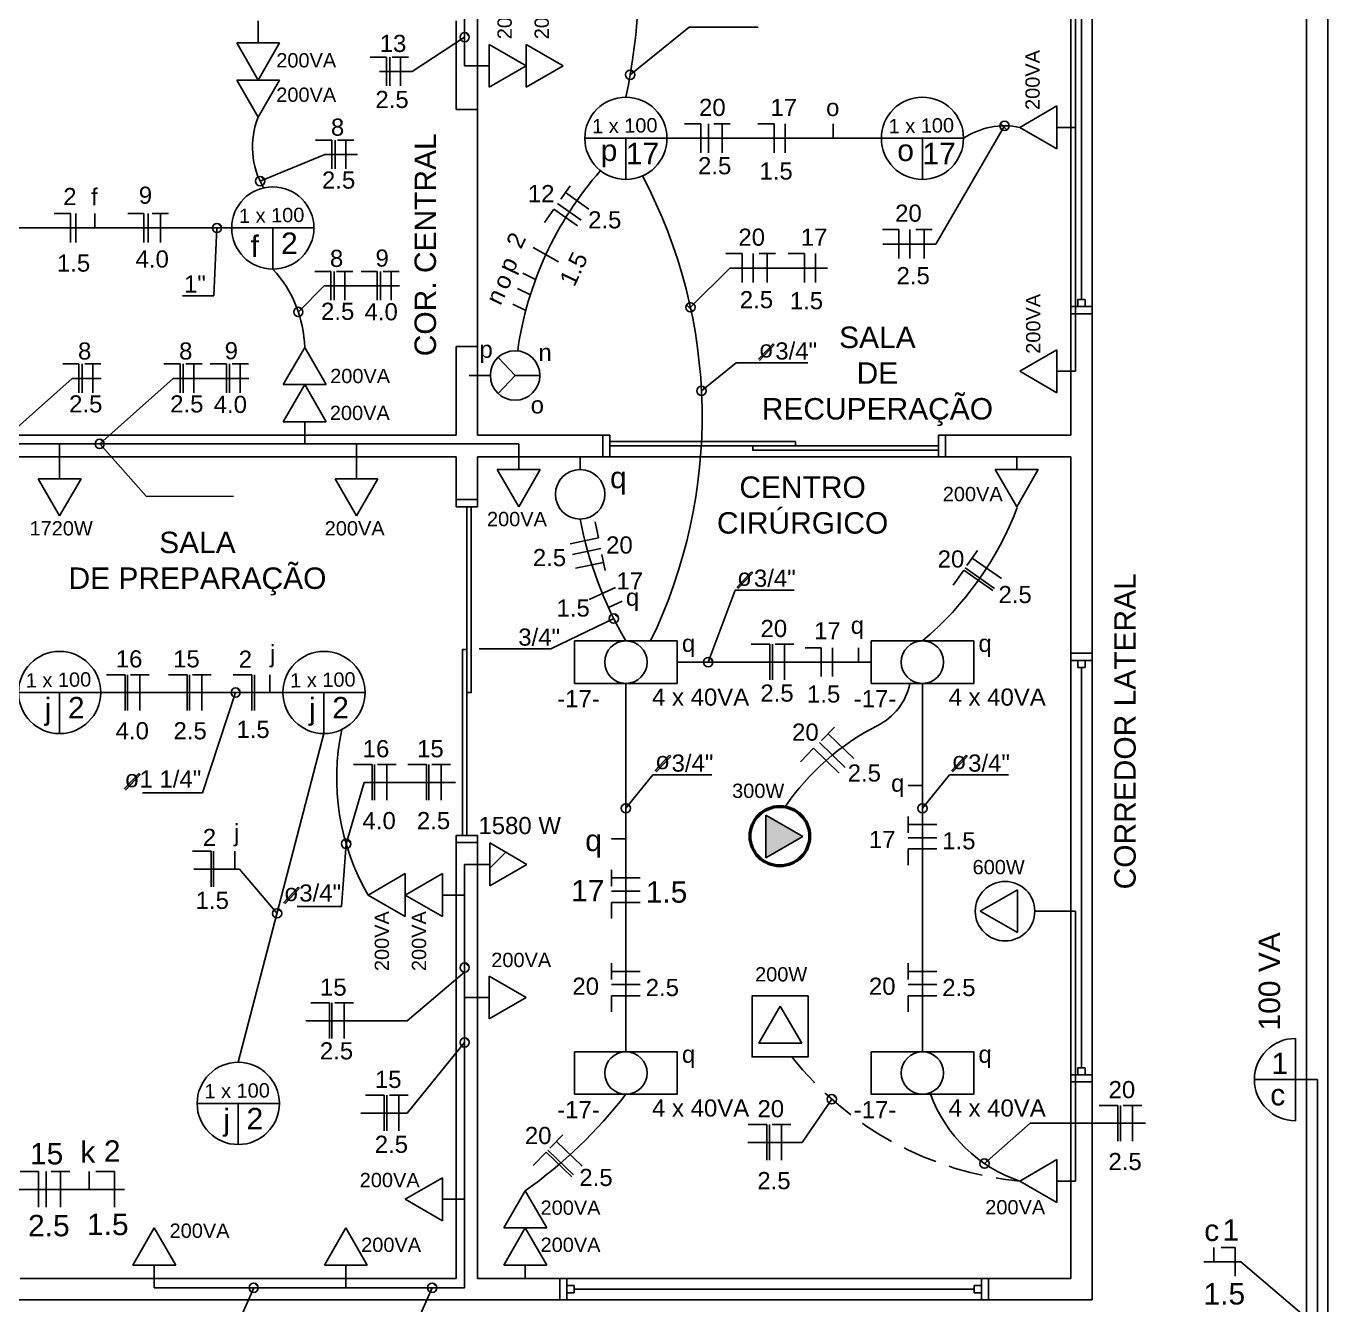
# Model space of a CAD drawing. Header units: millimetres. Extents: x 2676 to 2790, y 20 to 50.
# Drawn here: x 2764.9 to 2774.01, y 30.2 to 39.15 of the extents above; entities that cross this region are included whole.
import ezdxf

# ---------------------------------------------------------------- set-up
doc = ezdxf.new("R2010")
doc.units = ezdxf.units.MM
doc.linetypes.add('ACAD_ISO02W100', pattern=[15, 12, -3])
doc.layers.add('ARQ-FOLHA', color=7, linetype='Continuous', lineweight=50)
for name, color, linetype in [('BUILDING_ENVELOPE', 7, 'Continuous'), ('CIRCUITO 1', 3, 'Continuous'), ('CIRCUITO 2', 211, 'Continuous'), ('TOMADAS', 250, 'Continuous')]:
    doc.layers.add(name, color=color, linetype=linetype)
doc.styles.get("Standard").update_dxf_attribs({"font": 'arial.ttf', "height": 1.5})
pattern_1 = [(225, (-3.594, 1.3928), (2.0205576, -2.0205576), [])]

# ---------------------------------------------------------------- blocks, each defined once
blk = doc.blocks.new('FI')
at = {"layer": 'TOMADAS', "lineweight": 20}
h = blk.add_hatch(color=30, dxfattribs=at)
h.dxf.hatch_style = 1
h.paths.add_polyline_path([(2744.671, 39.7775), (2744.773, 39.8859), (2744.7649, 39.8941), (2744.6628, 39.7856)])
at = {"layer": 'TOMADAS', "color": 30, "lineweight": 20}
for p, q in [((2744.6628, 39.7856), (2744.7649, 39.8941)), ((2744.671, 39.7775), (2744.773, 39.8859)), ((2744.7649, 39.8941), (2744.773, 39.8859))]:
    blk.add_line(p, q, dxfattribs=at)
at = {"layer": 'CIRCUITO 1', "color": 30}
blk.add_text('o', height=0.12, dxfattribs=at).set_placement((2744.6698, 39.7971))

msp = doc.modelspace()

# ---------------------------------------------------------------- hatches: boundary and pattern name
at = {"layer": 'TOMADAS'}
h = msp.add_hatch(dxfattribs=at)
h.set_pattern_fill('ANSI31', color=211, angle=270)
h.set_pattern_definition([(315, (2765.32852, 52.71266), (0.0883883, 0.0883883), [])])
h.paths.add_polyline_path([(2767.971, 39.105, 1), (2767.971, 39.0401, 1)])
h = msp.add_hatch(dxfattribs=at)
h.set_pattern_fill('ANSI31', color=211, angle=270)
h.set_pattern_definition([(315, (2766.48653, 52.44988), (0.0883883, 0.0883883), [])])
h.paths.add_polyline_path([(2769.1291, 38.8422, 1), (2769.1291, 38.7773, 1)])
h = msp.add_hatch(dxfattribs=at)
h.set_pattern_fill('ANSI31', color=211, angle=270)
h.set_pattern_definition([(315, (2769.10651, 51.15974), (0.0883883, 0.0883883), [])])
h.paths.add_polyline_path([(2771.749, 38.4847, 1), (2771.749, 38.4198, 1)])
h = msp.add_hatch(dxfattribs=at)
h.set_pattern_fill('ANSI31', color=211, angle=270)
h.set_pattern_definition([(315, (2763.89688, 51.70569), (0.0883883, 0.0883883), [])])
h.paths.add_polyline_path([(2766.5394, 38.098, 1), (2766.5394, 38.0331, 1)])
h = msp.add_hatch(dxfattribs=at)
h.set_pattern_fill('ANSI31', color=211, angle=270)
h.set_pattern_definition([(315, (2763.59555, 51.37761), (0.0883883, 0.0883883), [])])
h.paths.add_polyline_path([(2766.2381, 37.77, 1), (2766.2381, 37.705, 1)])
h = msp.add_hatch(dxfattribs=at)
h.set_pattern_fill('ANSI31', color=211, angle=270)
h.set_pattern_definition([(315, (2764.1648, 50.79014), (0.0883883, 0.0883883), [])])
h.paths.add_polyline_path([(2766.8073, 37.1825, 1), (2766.8073, 37.1176, 1)])
h = msp.add_hatch(dxfattribs=at)
h.set_pattern_fill('ANSI31', color=211, angle=270)
h.set_pattern_definition([(315, (2766.90847, 49.88993), (0.0883883, 0.0883883), [])])
h.paths.add_polyline_path([(2769.551, 37.2149, 1), (2769.551, 37.15, 1)])
h = msp.add_hatch(dxfattribs=at)
h.set_pattern_fill('ANSI31', color=211, angle=270)
h.set_pattern_definition([(315, (2766.9858, 50.23841), (0.0883883, 0.0883883), [])])
h.paths.add_polyline_path([(2769.6283, 36.6308, 1), (2769.6283, 36.5658, 1)])
h = msp.add_hatch(dxfattribs=at)
h.set_pattern_fill('ANSI31', color=211, angle=270)
h.set_pattern_definition([(315, (2762.77454, 49.86673), (0.0883883, 0.0883883), [])])
h.paths.add_polyline_path([(2765.4171, 36.2591, 1), (2765.4171, 36.1942, 1)])
at = {"layer": 'TOMADAS', "linetype": 'Continuous', "transparency": 33554687}
h = msp.add_hatch(dxfattribs=at)
h.set_pattern_fill('ANSI31', color=1, scale=0.9, angle=-180)
h.set_pattern_definition(pattern_1)
h.paths.add_polyline_path([(2764.9867, 35.9826), (2765.1367, 35.7228), (2765.2867, 35.9826)])
at = {"layer": 'TOMADAS'}
h = msp.add_hatch(dxfattribs=at)
h.set_pattern_fill('ANSI31', color=211, angle=270)
h.set_pattern_definition([(315, (2766.37208, 48.64471), (0.0883883, 0.0883883), [])])
h.paths.add_polyline_path([(2769.0146, 35.0371, 1), (2769.0146, 34.9721, 1)])
h = msp.add_hatch(dxfattribs=at)
h.set_pattern_fill('ANSI31', color=211, angle=270)
h.set_pattern_definition([(315, (2767.03273, 48.34011), (0.0883883, 0.0883883), [])])
h.paths.add_polyline_path([(2769.6753, 34.7325, 1), (2769.6753, 34.6675, 1)])
h = msp.add_hatch(dxfattribs=at)
h.set_pattern_fill('ANSI31', color=211, angle=270)
h.set_pattern_definition([(315, (2763.72619, 48.12761), (0.0883883, 0.0883883), [])])
h.paths.add_polyline_path([(2766.3687, 34.52, 1), (2766.3687, 34.455, 1)])
h = msp.add_hatch(dxfattribs=at)
h.set_pattern_fill('ANSI31', color=211, angle=270)
h.set_pattern_definition([(315, (2766.45671, 47.31716), (0.0883883, 0.0883883), [])])
h.paths.add_polyline_path([(2769.0992, 33.7095, 1), (2769.0992, 33.6446, 1)])
h = msp.add_hatch(dxfattribs=at)
h.set_pattern_fill('ANSI31', color=211, angle=270)
h.set_pattern_definition([(315, (2768.53171, 47.31716), (0.0883883, 0.0883883), [])])
h.paths.add_polyline_path([(2771.1742, 33.7095, 1), (2771.1742, 33.6446, 1)])
h = msp.add_hatch(color=4, dxfattribs=at)
h.dxf.hatch_style = 1
h.paths.add_polyline_path([(2770.3377, 33.4796), (2770.0778, 33.6296), (2770.0778, 33.3296)])
at = {"layer": 'TOMADAS', "linetype": 'Continuous', "transparency": 33554687}
h = msp.add_hatch(dxfattribs=at)
h.set_pattern_fill('ANSI31', color=4, angle=-90)
h.set_pattern_definition([(315, (2764.49881, 47.069), (0.0883883, 0.0883883), [])])
h.paths.add_polyline_path([(2767.1738, 33.4289, 1), (2767.1089, 33.4289, 1)])
h = msp.add_hatch(dxfattribs=at)
h.set_pattern_fill('ANSI31', color=1, scale=0.9, angle=-180)
h.set_pattern_definition(pattern_1)
h.paths.add_polyline_path([(2768.1471, 33.4351), (2768.1471, 33.1351), (2768.4069, 33.2851)])
h = msp.add_hatch(dxfattribs=at)
h.set_pattern_fill('ANSI31', color=4, angle=-90)
h.set_pattern_definition([(315, (2764.0161, 46.58237), (0.0883883, 0.0883883), [])])
h.paths.add_polyline_path([(2766.6911, 32.9423, 1), (2766.6262, 32.9423, 1)])
h = msp.add_hatch(dxfattribs=at)
h.set_pattern_fill('ANSI31', color=4, angle=-90)
h.set_pattern_definition([(315, (2765.32852, 46.20299), (0.0883883, 0.0883883), [])])
h.paths.add_polyline_path([(2768.0035, 32.5629, 1), (2767.9386, 32.5629, 1)])
h = msp.add_hatch(dxfattribs=at)
h.set_pattern_fill('ANSI31', color=4, angle=-90)
h.set_pattern_definition([(315, (2765.32852, 45.67916), (0.0883883, 0.0883883), [])])
h.paths.add_polyline_path([(2768.0035, 32.0391, 1), (2767.9386, 32.0391, 1)])
h = msp.add_hatch(dxfattribs=at)
h.set_pattern_fill('ANSI31', color=4, angle=-90)
h.set_pattern_definition([(315, (2767.89752, 45.28198), (0.0883883, 0.0883883), [])])
h.paths.add_polyline_path([(2770.5725, 31.6419, 1), (2770.5076, 31.6419, 1)])
h = msp.add_hatch(dxfattribs=at)
h.set_pattern_fill('ANSI31', color=4, angle=-90)
h.set_pattern_definition([(315, (2768.96612, 44.8318), (0.0883883, 0.0883883), [])])
h.paths.add_polyline_path([(2771.6411, 31.1917, 1), (2771.5762, 31.1917, 1)])
h = msp.add_hatch(dxfattribs=at)
h.set_pattern_fill('ANSI31', color=4, angle=-90)
h.set_pattern_definition([(315, (2763.85233, 43.96306), (0.0883883, 0.0883883), [])])
h.paths.add_polyline_path([(2766.5273, 30.3229, 1), (2766.4624, 30.3229, 1)])
h = msp.add_hatch(dxfattribs=at)
h.set_pattern_fill('ANSI31', color=4, angle=-90)
h.set_pattern_definition([(315, (2765.10117, 43.96306), (0.0883883, 0.0883883), [])])
h.paths.add_polyline_path([(2767.7761, 30.3229, 1), (2767.7112, 30.3229, 1)])

# ---------------------------------------------------------------- linework, layer by layer
for p, q in [((2772.2867, 39.5375), (2772.2867, 37.2375)), ((2768.0617, 38.5675), (2767.9117, 38.5675)), ((2768.0617, 38.5675), (2768.0617, 36.9075)), ((2768.0617, 36.9075), (2767.9117, 36.9075)), ((2768.9867, 36.2875), (2768.0617, 36.2875)), ((2768.9867, 36.2875), (2768.9367, 36.2875)), ((2772.2117, 36.2875), (2771.2867, 36.2875)), ((2771.3367, 36.2875), (2771.2867, 36.2875)), ((2768.9867, 36.1375), (2768.0617, 36.1375)), ((2772.2117, 36.1375), (2768.0617, 36.1375)), ((2772.2117, 36.1375), (2771.2867, 36.1375)), ((2767.9117, 35.8375), (2767.9117, 35.7875)), ((2772.2867, 34.6625), (2772.2867, 31.8625)), ((2767.9117, 33.4875), (2767.9117, 33.4375)), ((2767.9117, 30.3875), (2764.8617, 30.3875)), ((2768.0617, 30.3875), (2772.2117, 30.3875)), ((2771.5367, 30.3125), (2768.7367, 30.3125)), ((2772.3617, 30.2375), (2757.0617, 30.2375))]:
    msp.add_line(p, q)
for points in [[(2772.3617, 37.1875), (2772.3617, 37.1375), (2772.2117, 37.1375), (2772.2117, 37.1875)], [(2772.3117, 37.2375), (2772.3117, 37.1875), (2772.2617, 37.1875), (2772.2617, 37.2375)], [(2768.9867, 36.1375), (2768.9367, 36.1375), (2768.9367, 36.2875), (2768.9867, 36.2875)], [(2771.3367, 36.1375), (2771.2867, 36.1375), (2771.2867, 36.2875), (2771.3367, 36.2875)], [(2768.9867, 36.2125), (2770.2867, 36.2125), (2770.2867, 36.2425), (2768.9867, 36.2425)], [(2771.2867, 36.1825), (2769.9867, 36.1825), (2769.9867, 36.2125), (2771.2867, 36.2125)], [(2768.0617, 35.8375), (2768.0617, 35.7875), (2767.9117, 35.7875), (2767.9117, 35.8375)], [(2768.0167, 35.7875), (2768.0167, 34.4875), (2767.9867, 34.4875), (2767.9867, 35.7875)], [(2767.9867, 33.4875), (2767.9867, 34.7875), (2767.9567, 34.7875), (2767.9567, 33.4875)], [(2772.3617, 34.7625), (2772.3617, 34.7125), (2772.2117, 34.7125), (2772.2117, 34.7625)], [(2772.3117, 34.7125), (2772.3117, 34.6625), (2772.2617, 34.6625), (2772.2617, 34.7125)], [(2768.0617, 33.4875), (2768.0617, 33.4375), (2767.9117, 33.4375), (2767.9117, 33.4875)], [(2772.3617, 31.8125), (2772.3617, 31.7625), (2772.2117, 31.7625), (2772.2117, 31.8125)], [(2772.3117, 31.8625), (2772.3117, 31.8125), (2772.2617, 31.8125), (2772.2617, 31.8625)], [(2768.6867, 30.2375), (2768.6367, 30.2375), (2768.6367, 30.3875), (2768.6867, 30.3875)], [(2768.7367, 30.2875), (2768.6867, 30.2875), (2768.6867, 30.3375), (2768.7367, 30.3375)], [(2771.5867, 30.2875), (2771.5367, 30.2875), (2771.5367, 30.3375), (2771.5867, 30.3375)], [(2771.6367, 30.2375), (2771.5867, 30.2375), (2771.5867, 30.3875), (2771.6367, 30.3875)]]:
    msp.add_lwpolyline(points, close=True)
at = {"layer": 'ARQ-FOLHA', "color": 4}
msp.add_circle((2770.1766, 33.4826), 0.2082, dxfattribs=at)
at = {"layer": 'BUILDING_ENVELOPE', "color": 7, "linetype": 'Continuous'}
for p, q in [((2774.0117, 47.1375), (2774.0117, 28.5875)), ((2773.8617, 46.9875), (2773.8617, 28.7375)), ((2772.3617, 45.4875), (2772.3617, 30.2375)), ((2768.0617, 38.5375), (2768.0617, 42.8875)), ((2772.2117, 36.2875), (2772.2117, 40.4875)), ((2772.2117, 40.4875), (2772.2117, 36.2875)), ((2767.9117, 38.5675), (2767.9117, 39.1875)), ((2767.9117, 36.2875), (2767.9117, 36.9075)), ((2768.0617, 36.2875), (2768.0617, 36.9375)), ((2767.9117, 36.2875), (2763.2917, 36.2875)), ((2767.9117, 36.1375), (2762.3617, 36.1375)), ((2767.9117, 35.7875), (2767.9117, 36.1375)), ((2768.0617, 35.7875), (2768.0617, 36.1375)), ((2772.2117, 30.3875), (2772.2117, 36.1375)), ((2772.2117, 36.1375), (2772.2117, 30.3875)), ((2767.9117, 30.3875), (2767.9117, 33.4875)), ((2768.0617, 30.3875), (2768.0617, 33.4875))]:
    msp.add_line(p, q, dxfattribs=at)
at = {"layer": 'CIRCUITO 1', "color": 240, "linetype": 'Continuous', "ltscale": 0.02}
for p, q in [((2767.971, 39.2729), (2767.971, 38.8721)), ((2768.0617, 38.8721), (2767.971, 38.8721)), ((2769.3869, 38.365), (2770.8866, 38.365)), ((2772.1155, 38.4411), (2772.2442, 38.4411)), ((2764.3605, 37.7375), (2766.3408, 37.7375)), ((2772.1155, 36.735), (2772.2442, 36.735)), ((2766.8519, 36.3816), (2766.8519, 36.2266)), ((2767.2141, 36.2266), (2764.0062, 36.2266)), ((2765.1367, 35.9826), (2765.1367, 36.2266)), ((2767.2141, 35.9826), (2767.2141, 36.2266)), ((2767.2141, 36.2266), (2768.3496, 36.2266)), ((2768.3496, 36.0473), (2768.3496, 36.2266)), ((2768.7791, 36.0473), (2768.7791, 36.1375)), ((2771.8339, 36.0473), (2771.8339, 36.1391)), ((2769.4578, 34.7), (2770.8157, 34.7)), ((2769.0992, 34.5515), (2769.0992, 31.9735)), ((2771.1742, 34.5515), (2771.1742, 31.9735)), ((2765.4244, 34.4875), (2766.6991, 34.4875)), ((2766.9867, 34.1999), (2766.3867, 31.9001)), ((2767.8155, 33.07), (2767.971, 33.07)), ((2771.9605, 32.9573), (2772.2442, 32.9573)), ((2772.2442, 32.9573), (2772.2442, 31.069)), ((2768.1418, 32.3537), (2767.971, 32.3537)), ((2773.7845, 31.7792), (2773.939, 31.7792)), ((2772.1155, 31.069), (2772.2442, 31.069)), ((2767.8155, 30.9421), (2767.971, 30.9421)), ((2765.7992, 30.4816), (2765.7992, 30.3229)), ((2767.1397, 30.4816), (2767.1397, 30.3229)), ((2768.395, 30.4816), (2768.395, 30.3875))]:
    msp.add_line(p, q, dxfattribs=at)
at = {"layer": 'CIRCUITO 1', "color": 7}
for p, q in [((2767.3108, 38.933), (2767.4244, 38.933)), ((2767.4244, 38.7318), (2767.4244, 38.933)), ((2767.4464, 38.7318), (2767.4464, 38.933)), ((2767.4645, 38.933), (2767.578, 38.933)), ((2767.5213, 38.7318), (2767.5213, 38.933)), ((2769.5094, 38.4656), (2769.6229, 38.4656)), ((2769.6229, 38.2644), (2769.6229, 38.4656)), ((2769.6772, 38.2644), (2769.6772, 38.4656)), ((2769.7153, 38.4656), (2769.8288, 38.4656)), ((2769.772, 38.2644), (2769.772, 38.4656)), ((2770.0232, 38.4656), (2770.1367, 38.4656)), ((2770.1367, 38.2644), (2770.1367, 38.4656)), ((2770.2139, 38.2644), (2770.2139, 38.4656)), ((2770.5501, 38.365), (2770.5501, 38.4656)), ((2766.9283, 38.3523), (2767.0418, 38.3523)), ((2767.0418, 38.151), (2767.0418, 38.3523)), ((2767.0639, 38.151), (2767.0639, 38.3523)), ((2767.082, 38.3523), (2767.1955, 38.3523)), ((2767.1387, 38.151), (2767.1387, 38.3523)), ((2768.6438, 37.9398), (2768.7097, 38.0322)), ((2768.7854, 37.7923), (2768.6215, 37.9091)), ((2768.8406, 37.8692), (2768.6768, 37.986)), ((2765.099, 37.8381), (2765.2125, 37.8381)), ((2765.2125, 37.6369), (2765.2125, 37.8381)), ((2765.2496, 37.6369), (2765.2496, 37.8381)), ((2765.3833, 37.7375), (2765.3833, 37.8381)), ((2765.6137, 37.8381), (2765.7272, 37.8381)), ((2765.7272, 37.6369), (2765.7272, 37.8381)), ((2765.7572, 37.6369), (2765.7572, 37.8381)), ((2765.785, 37.8381), (2765.8986, 37.8381)), ((2765.8418, 37.6369), (2765.8418, 37.8381)), ((2768.5299, 37.776), (2768.5958, 37.8684)), ((2768.7597, 37.7516), (2768.5958, 37.8684)), ((2770.8958, 37.726), (2771.0093, 37.726)), ((2771.0093, 37.5248), (2771.0093, 37.726)), ((2771.0864, 37.5248), (2771.0864, 37.726)), ((2771.1285, 37.726), (2771.242, 37.726)), ((2771.1852, 37.5248), (2771.1852, 37.726)), ((2768.4514, 37.6006), (2768.6265, 37.5014)), ((2769.799, 37.558), (2769.9125, 37.558)), ((2769.9125, 37.3568), (2769.9125, 37.558)), ((2769.9896, 37.3568), (2769.9896, 37.558)), ((2770.0317, 37.558), (2770.1452, 37.558)), ((2770.0884, 37.3568), (2770.0884, 37.558)), ((2770.2356, 37.558), (2770.3491, 37.558)), ((2770.3491, 37.3568), (2770.3491, 37.558)), ((2770.4262, 37.3568), (2770.4262, 37.558)), ((2766.9215, 37.4342), (2767.0351, 37.4342)), ((2767.0351, 37.233), (2767.0351, 37.4342)), ((2767.0571, 37.233), (2767.0571, 37.4342)), ((2767.0752, 37.4342), (2767.1887, 37.4342)), ((2767.132, 37.233), (2767.132, 37.4342)), ((2767.2463, 37.4342), (2767.3598, 37.4342)), ((2767.3598, 37.233), (2767.3598, 37.4342)), ((2767.3818, 37.233), (2767.3818, 37.4342)), ((2767.3999, 37.4342), (2767.5134, 37.4342)), ((2767.4567, 37.233), (2767.4567, 37.4342)), ((2768.377, 37.4222), (2768.4674, 37.3779)), ((2768.3397, 37.3134), (2768.4306, 37.2702)), ((2768.3082, 37.2043), (2768.3989, 37.1607)), ((2765.1588, 36.7861), (2765.2723, 36.7861)), ((2765.2723, 36.5849), (2765.2723, 36.7861)), ((2765.2943, 36.5849), (2765.2943, 36.7861)), ((2765.3124, 36.7861), (2765.4259, 36.7861)), ((2765.3692, 36.5849), (2765.3692, 36.7861)), ((2765.8661, 36.7861), (2765.9796, 36.7861)), ((2765.9796, 36.5849), (2765.9796, 36.7861)), ((2766.0017, 36.5849), (2766.0017, 36.7861)), ((2766.0197, 36.7861), (2766.1333, 36.7861)), ((2766.0765, 36.5849), (2766.0765, 36.7861)), ((2766.1908, 36.7861), (2766.3043, 36.7861)), ((2766.3043, 36.5849), (2766.3043, 36.7861)), ((2766.3264, 36.5849), (2766.3264, 36.7861)), ((2766.3445, 36.7861), (2766.458, 36.7861)), ((2766.4012, 36.5849), (2766.4012, 36.7861)), ((2768.884, 35.6807), (2768.9071, 35.5695)), ((2768.7101, 35.5286), (2768.9071, 35.5695)), ((2768.7258, 35.4531), (2768.9228, 35.494)), ((2768.9314, 35.4528), (2768.9545, 35.3417)), ((2768.7459, 35.3563), (2768.9429, 35.3973)), ((2768.843, 35.1384), (2769.0265, 35.2211)), ((2768.9772, 35.0825), (2769.0731, 35.1258)), ((2766.6086, 34.4875), (2766.6086, 34.6122)), ((2771.0736, 33.5065), (2771.0736, 33.62)), ((2771.2749, 33.5632), (2771.0736, 33.5632)), ((2768.9986, 33.1331), (2768.9986, 33.2466)), ((2769.1999, 33.1898), (2768.9986, 33.1898)), ((2768.9986, 32.4798), (2768.9986, 32.5933)), ((2769.1999, 32.5365), (2768.9986, 32.5365)), ((2771.0736, 32.4798), (2771.0736, 32.5933)), ((2771.2749, 32.5365), (2771.0736, 32.5365)), ((2773.2125, 30.6044), (2773.2125, 30.5033)), ((2773.3629, 30.604), (2773.2653, 30.604)), ((2773.3629, 30.604), (2773.3629, 30.4027))]:
    msp.add_line(p, q, dxfattribs=at)
at = {"layer": 'CIRCUITO 1', "color": 6, "linetype": 'Continuous', "ltscale": 0.02}
msp.add_line((2768.1418, 38.8721), (2768.0617, 38.8721), dxfattribs=at)
at = {"layer": 'CIRCUITO 1', "color": 4}
for p, q in [((2773.7845, 31.4915), (2773.7845, 32.0668)), ((2773.7845, 31.7792), (2773.4969, 31.7792))]:
    msp.add_line(p, q, dxfattribs=at)
at = {"layer": 'CIRCUITO 1', "color": 15}
for p, q in [((2773.4016, 30.5033), (2773.1442, 30.5033)), ((2773.939, 30.0466), (2773.4016, 30.5033))]:
    msp.add_line(p, q, dxfattribs=at)
at = {"layer": 'CIRCUITO 1', "color": 240, "linetype": 'Continuous', "ltscale": 0.02}
for points in [[(2772.2442, 40.1026), (2772.2442, 36.735)], [(2768.1471, 33.2851), (2767.971, 33.2851), (2767.971, 30.3229), (2765.7992, 30.3229)], [(2765.5367, 28.6602), (2765.5367, 28.6602), (2773.939, 28.6602), (2773.939, 31.7792), (2773.939, 31.7792)]]:
    msp.add_lwpolyline(points, dxfattribs=at)
for centre, radius, start, end in [((2764.659, 39.5766), 4.5354, 348.24465, 23.70384), ((2767.0526, 38.3046), 0.5661, 158.40115, 210.42085), ((2771.749, 37.9361), 0.5162, 78.07587, 123.80217), ((2770.7262, 36.5457), 2.4072, 138.5615, 172.06875), ((2766.0335, 36.4196), 3.5992, 334.1188, 27.86589), ((2766.0125, 36.8791), 0.8397, 1.50738, 42.82438), ((2769.7146, 36.588), 2.2708, 309.99917, 339.19458), ((2771.4111, 36.203), 2.6795, 190.80221, 210.36607), ((2770.6728, 34.6336), 0.4211, 295.9764, 348.75342), ((2771.6511, 32.7046), 1.742, 117.11406, 145.64531), ((2768.7016, 33.8882), 1.6264, 167.93378, 210.19957), ((2766.4506, 33.7335), 3.3536, 305.43664, 322.16532), ((2772.1758, 32.0233), 1.0066, 200.15454, 251.45806)]:
    msp.add_arc(centre, radius, start, end, dxfattribs=at)
at = {"layer": 'CIRCUITO 1', "color": 4}
msp.add_arc((2773.7845, 31.7792), 0.2876, 90, 270, dxfattribs=at)
at = {"layer": 'CIRCUITO 2', "color": 4}
for p, q in [((2768.8116, 38.365), (2769.3869, 38.365)), ((2769.0992, 38.365), (2769.0992, 38.0774)), ((2770.8866, 38.365), (2771.4619, 38.365)), ((2771.1742, 38.365), (2771.1742, 38.0774)), ((2766.3408, 37.7375), (2766.916, 37.7375)), ((2766.6284, 37.7375), (2766.6284, 37.4499)), ((2768.3242, 36.7055), (2768.2061, 36.8322)), ((2768.3242, 36.7055), (2768.2061, 36.5789)), ((2768.4974, 36.7055), (2768.3242, 36.7055)), ((2764.8491, 34.4875), (2765.4244, 34.4875)), ((2765.1367, 34.4875), (2765.1367, 34.1999)), ((2766.6991, 34.4875), (2767.2744, 34.4875)), ((2766.9867, 34.4875), (2766.9867, 34.1999)), ((2766.0991, 31.6125), (2766.6744, 31.6125)), ((2766.3867, 31.6125), (2766.3867, 31.3249))]:
    msp.add_line(p, q, dxfattribs=at)
at = {"layer": 'CIRCUITO 2', "color": 7}
for p, q in [((2768.151, 36.7055), (2768.0026, 36.7055)), ((2770.353, 34.8006), (2770.4666, 34.8006)), ((2770.4666, 34.5994), (2770.4666, 34.8006)), ((2770.545, 34.5994), (2770.545, 34.8006)), ((2770.7273, 34.7), (2770.7273, 34.8006)), ((2771.1742, 33.8378), (2771.0736, 33.8378)), ((2769.0992, 33.4644), (2768.9986, 33.4644)), ((2771.2749, 33.4712), (2771.0736, 33.4712)), ((2771.2749, 33.3927), (2771.0736, 33.3927)), ((2771.0736, 33.2792), (2771.0736, 33.3927)), ((2769.1999, 33.0978), (2768.9986, 33.0978)), ((2769.1999, 33.0193), (2768.9986, 33.0193)), ((2768.9986, 32.9058), (2768.9986, 33.0193)), ((2769.1999, 32.4445), (2768.9986, 32.4445)), ((2771.2749, 32.4445), (2771.0736, 32.4445)), ((2769.1999, 32.366), (2768.9986, 32.366)), ((2768.9986, 32.2525), (2768.9986, 32.366)), ((2771.2749, 32.366), (2771.0736, 32.366)), ((2771.0736, 32.2525), (2771.0736, 32.366))]:
    msp.add_line(p, q, dxfattribs=at)
at = {"layer": 'CIRCUITO 2', "color": 4}
for centre, radius in [((2769.0992, 38.365), 0.2876), ((2771.1742, 38.365), 0.2876), ((2766.6284, 37.7375), 0.2876), ((2768.3242, 36.7055), 0.1732), ((2768.7791, 35.8741), 0.1732), ((2765.1367, 34.4875), 0.2876), ((2766.9867, 34.4875), 0.2876), ((2766.3867, 31.6125), 0.2876)]:
    msp.add_circle(centre, radius, dxfattribs=at)
at = {"layer": 'TOMADAS', "color": 4, "linetype": 'Continuous'}
for p, q in [((2766.5262, 39.0326), (2766.5262, 39.1875)), ((2766.3762, 39.0326), (2766.6762, 39.0326)), ((2766.5262, 38.7728), (2766.3762, 39.0326)), ((2766.5262, 38.7728), (2766.6762, 39.0326)), ((2768.1418, 38.7221), (2768.1418, 39.0221)), ((2768.4016, 38.8721), (2768.1418, 39.0221)), ((2768.4016, 38.7221), (2768.4016, 39.0221)), ((2768.6614, 38.8721), (2768.4016, 39.0221)), ((2768.4016, 38.8721), (2768.1418, 38.7221)), ((2768.6614, 38.8721), (2768.4016, 38.7221)), ((2766.3762, 38.7728), (2766.6762, 38.7728)), ((2766.5262, 38.513), (2766.3762, 38.7728)), ((2766.5262, 38.513), (2766.6762, 38.7728)), ((2766.8519, 36.9012), (2766.7019, 36.6414)), ((2766.8519, 36.9012), (2767.0019, 36.6414)), ((2766.8519, 36.6414), (2766.7019, 36.3816)), ((2767.0019, 36.6414), (2766.7019, 36.6414)), ((2766.8519, 36.6414), (2767.0019, 36.3816)), ((2767.0019, 36.3816), (2766.7019, 36.3816)), ((2768.1996, 36.0473), (2768.4996, 36.0473)), ((2768.3496, 35.7875), (2768.1996, 36.0473)), ((2768.3496, 35.7875), (2768.4996, 36.0473)), ((2771.6839, 36.0473), (2771.9839, 36.0473)), ((2771.8339, 35.7875), (2771.6839, 36.0473)), ((2771.8339, 35.7875), (2771.9839, 36.0473)), ((2764.9867, 35.9826), (2765.2867, 35.9826)), ((2765.1367, 35.7228), (2764.9867, 35.9826)), ((2765.1367, 35.7228), (2765.2867, 35.9826)), ((2767.0641, 35.9826), (2767.3641, 35.9826)), ((2767.2141, 35.7228), (2767.0641, 35.9826)), ((2767.2141, 35.7228), (2767.3641, 35.9826)), ((2770.0778, 33.3296), (2770.0778, 33.6296)), ((2770.3377, 33.4796), (2770.0778, 33.6296)), ((2768.1471, 33.1351), (2768.1471, 33.4351)), ((2768.4069, 33.2851), (2768.1471, 33.4351)), ((2770.3377, 33.4796), (2770.0778, 33.3296)), ((2768.4069, 33.2851), (2768.1471, 33.1351)), ((2767.2959, 33.07), (2767.5557, 33.22)), ((2767.5557, 33.07), (2767.8155, 33.22)), ((2767.5557, 32.92), (2767.5557, 33.22)), ((2767.8155, 32.92), (2767.8155, 33.22)), ((2767.2959, 33.07), (2767.5557, 32.92)), ((2767.5557, 33.07), (2767.8155, 32.92)), ((2771.579, 32.9573), (2771.8388, 33.1073)), ((2771.8388, 33.1073), (2771.8388, 32.8073)), ((2771.579, 32.9573), (2771.8388, 32.8073)), ((2768.1418, 32.2037), (2768.1418, 32.5037)), ((2768.4016, 32.3537), (2768.1418, 32.5037)), ((2768.4016, 32.3537), (2768.1418, 32.2037)), ((2770.1795, 32.2927), (2770.0295, 32.0329)), ((2770.1795, 32.2927), (2770.3295, 32.0329)), ((2770.3295, 32.0329), (2770.0295, 32.0329)), ((2771.8557, 31.069), (2772.1155, 31.219)), ((2772.1155, 30.919), (2772.1155, 31.219)), ((2767.5557, 30.9421), (2767.8155, 31.0921)), ((2767.8155, 30.7921), (2767.8155, 31.0921)), ((2771.8557, 31.069), (2772.1155, 30.919)), ((2768.395, 31.0012), (2768.245, 30.7414)), ((2768.395, 31.0012), (2768.545, 30.7414)), ((2767.5557, 30.9421), (2767.8155, 30.7921)), ((2765.7992, 30.7414), (2765.6492, 30.4816)), ((2765.7992, 30.7414), (2765.9492, 30.4816)), ((2767.1397, 30.7414), (2766.9897, 30.4816)), ((2767.1397, 30.7414), (2767.2897, 30.4816)), ((2768.395, 30.7414), (2768.245, 30.4816)), ((2768.545, 30.7414), (2768.245, 30.7414)), ((2768.395, 30.7414), (2768.545, 30.4816)), ((2765.9492, 30.4816), (2765.6492, 30.4816)), ((2767.2897, 30.4816), (2766.9897, 30.4816)), ((2768.545, 30.4816), (2768.245, 30.4816))]:
    msp.add_line(p, q, dxfattribs=at)
at = {"layer": 'TOMADAS', "color": 15}
for p, q in [((2769.1291, 38.8098), (2769.541, 39.1427)), ((2769.541, 39.1427), (2770.0238, 39.1427)), ((2767.971, 39.0725), (2767.6039, 38.8324)), ((2767.3763, 38.8324), (2767.6039, 38.8324)), ((2771.749, 38.4523), (2771.2671, 37.6254)), ((2766.5394, 38.0656), (2766.9937, 38.2517)), ((2766.9937, 38.2517), (2767.2214, 38.2517)), ((2766.2381, 37.7375), (2766.2148, 37.2624)), ((2771.2671, 37.6254), (2770.8962, 37.6254)), ((2769.551, 37.1824), (2769.8265, 37.4574)), ((2769.8265, 37.4574), (2770.5107, 37.4574)), ((2766.2148, 37.2624), (2765.9969, 37.2624)), ((2766.8073, 37.15), (2766.987, 37.3336)), ((2766.987, 37.3336), (2767.5159, 37.3336)), ((2769.6283, 36.5983), (2769.8703, 36.7939)), ((2769.8703, 36.7939), (2770.3725, 36.7939)), ((2764.7097, 36.2266), (2765.2242, 36.6855)), ((2765.2242, 36.6855), (2765.4287, 36.6855)), ((2765.4171, 36.2266), (2765.9315, 36.6855)), ((2765.9315, 36.6855), (2766.4605, 36.6855)), ((2769.6753, 34.7), (2769.8642, 35.2044)), ((2769.8642, 35.2044), (2770.2764, 35.2044)), ((2769.0146, 35.0046), (2768.5742, 34.7919)), ((2768.072, 34.7919), (2768.5742, 34.7919)), ((2766.3687, 34.4875), (2766.1358, 33.7861)), ((2769.0992, 33.6771), (2769.2882, 33.9114)), ((2769.2882, 33.9114), (2769.7004, 33.9114)), ((2771.1742, 33.6771), (2771.3632, 33.9114)), ((2771.3632, 33.9114), (2771.7754, 33.9114)), ((2767.1413, 33.4289), (2767.2687, 33.8588)), ((2767.2687, 33.8588), (2767.9072, 33.8588)), ((2766.1358, 33.7861), (2765.7159, 33.7861)), ((2767.1413, 33.4289), (2767.1086, 32.9913)), ((2766.0753, 33.2524), (2766.3945, 33.2524)), ((2766.3945, 33.2524), (2766.6586, 32.9423)), ((2767.1086, 32.9913), (2766.7998, 32.9913)), ((2767.971, 32.5304), (2767.5695, 32.1909)), ((2767.5695, 32.1909), (2766.8604, 32.1909)), ((2767.971, 32.0391), (2767.5695, 31.5452)), ((2770.54, 31.6419), (2770.333, 31.3401)), ((2767.5695, 31.5452), (2767.2444, 31.5452)), ((2771.6086, 31.1917), (2771.927, 31.4738)), ((2771.927, 31.4738), (2772.7346, 31.4738)), ((2770.333, 31.3401), (2769.952, 31.3401)), ((2764.3824, 31.0103), (2765.5911, 31.0103)), ((2766.4948, 30.3229), (2766.3165, 29.9209)), ((2767.7437, 30.3229), (2767.5653, 29.9209))]:
    msp.add_line(p, q, dxfattribs=at)
at = {"layer": 'TOMADAS', "color": 7, "linetype": 'Continuous'}
for p, q in [((2771.8557, 38.4411), (2772.1155, 38.5911)), ((2772.1155, 38.2911), (2772.1155, 38.5911)), ((2771.8557, 38.4411), (2772.1155, 38.2911)), ((2771.8557, 36.735), (2772.1155, 36.885)), ((2772.1155, 36.585), (2772.1155, 36.885)), ((2771.8557, 36.735), (2772.1155, 36.585))]:
    msp.add_line(p, q, dxfattribs=at)
at = {"layer": 'TOMADAS', "color": 6, "lineweight": 20}
for p, q in [((2765.4171, 36.2266), (2765.7429, 35.8613)), ((2765.7429, 35.8613), (2766.3543, 35.8613))]:
    msp.add_line(p, q, dxfattribs=at)
at = {"layer": 'TOMADAS', "color": 7}
for p, q in [((2771.5602, 35.4818), (2771.4852, 35.3751)), ((2771.4737, 35.3586), (2771.6778, 35.2151)), ((2771.5227, 35.4285), (2771.7268, 35.2849)), ((2771.4635, 35.3443), (2771.3885, 35.2376)), ((2771.4635, 35.3443), (2771.6676, 35.2007)), ((2770.1068, 34.8247), (2769.9764, 34.8247)), ((2770.1068, 34.8247), (2770.1068, 34.5752)), ((2770.1244, 34.8247), (2770.1244, 34.5752)), ((2770.2749, 34.8247), (2770.1445, 34.8247)), ((2770.2097, 34.8247), (2770.2097, 34.5752)), ((2765.5953, 34.6122), (2765.4649, 34.6122)), ((2765.5953, 34.6122), (2765.5953, 34.3627)), ((2765.6129, 34.6122), (2765.6129, 34.3627)), ((2765.7634, 34.6122), (2765.633, 34.6122)), ((2765.6982, 34.6122), (2765.6982, 34.3627)), ((2766.0286, 34.6122), (2765.8982, 34.6122)), ((2766.0286, 34.6122), (2766.0286, 34.3627)), ((2766.0462, 34.6122), (2766.0462, 34.3627)), ((2766.1967, 34.6122), (2766.0663, 34.6122)), ((2766.1315, 34.6122), (2766.1315, 34.3627)), ((2766.4818, 34.6122), (2766.3514, 34.6122)), ((2766.4818, 34.6122), (2766.4818, 34.3627)), ((2766.4994, 34.6122), (2766.4994, 34.3627)), ((2770.559, 34.2451), (2770.4686, 34.1511)), ((2770.5138, 34.1981), (2770.6936, 34.0252)), ((2770.4109, 34.0969), (2770.3205, 34.0029)), ((2770.4109, 34.0969), (2770.5908, 33.9239)), ((2770.4547, 34.1366), (2770.6346, 33.9636)), ((2767.323, 33.9835), (2767.1926, 33.9835)), ((2767.323, 33.9835), (2767.323, 33.734)), ((2767.3406, 33.9834), (2767.3406, 33.7339)), ((2767.4911, 33.9835), (2767.3607, 33.9835)), ((2767.4259, 33.9835), (2767.4259, 33.734)), ((2767.7035, 33.9835), (2767.5731, 33.9835)), ((2767.7035, 33.9835), (2767.7035, 33.734)), ((2767.7211, 33.9834), (2767.7211, 33.7339)), ((2767.8716, 33.9835), (2767.7412, 33.9835)), ((2767.8064, 33.9835), (2767.8064, 33.734)), ((2766.1971, 33.3772), (2766.0667, 33.3772)), ((2766.1971, 33.3772), (2766.1971, 33.1277)), ((2766.2147, 33.3772), (2766.2147, 33.1277)), ((2766.3627, 33.3772), (2766.3627, 33.2524)), ((2767.0245, 32.3156), (2766.8941, 32.3156)), ((2767.0245, 32.3156), (2767.0245, 32.0661)), ((2767.042, 32.3155), (2767.042, 32.066)), ((2767.1926, 32.3156), (2767.0622, 32.3156)), ((2767.1274, 32.3156), (2767.1274, 32.0661)), ((2767.4085, 31.6699), (2767.2781, 31.6699)), ((2767.4085, 31.6699), (2767.4085, 31.4204)), ((2767.4261, 31.6698), (2767.4261, 31.4203)), ((2767.5766, 31.6699), (2767.4462, 31.6699)), ((2767.5114, 31.6699), (2767.5114, 31.4204)), ((2772.5422, 31.5985), (2772.4118, 31.5985)), ((2772.5422, 31.5985), (2772.5422, 31.349)), ((2772.5598, 31.5984), (2772.5598, 31.3489)), ((2772.7103, 31.5985), (2772.5799, 31.5985)), ((2772.6451, 31.5985), (2772.6451, 31.349)), ((2770.0854, 31.4649), (2769.955, 31.4649)), ((2770.0854, 31.4649), (2770.0854, 31.2154)), ((2770.103, 31.4648), (2770.103, 31.2153)), ((2770.2535, 31.4649), (2770.1231, 31.4649)), ((2770.1883, 31.4649), (2770.1883, 31.2154)), ((2768.6579, 31.3932), (2768.5674, 31.2993)), ((2768.6127, 31.3463), (2768.7924, 31.1732)), ((2768.5413, 31.2722), (2768.4508, 31.1782)), ((2768.5413, 31.2722), (2768.721, 31.0991)), ((2768.5536, 31.2848), (2768.7333, 31.1117)), ((2764.9902, 31.135), (2764.8598, 31.135)), ((2764.9902, 31.135), (2764.9902, 30.8855)), ((2765.043, 31.135), (2765.043, 30.8855)), ((2765.2084, 31.1351), (2765.0779, 31.1351)), ((2765.1431, 31.1351), (2765.1431, 30.8856)), ((2765.3426, 31.135), (2765.3426, 31.0103)), ((2765.5205, 31.135), (2765.3901, 31.135)), ((2765.5205, 31.135), (2765.5205, 30.8855))]:
    msp.add_line(p, q, dxfattribs=at)
at = {"layer": 'TOMADAS', "color": 4}
for points in [[(2768.7407, 34.8485), (2769.4578, 34.8485), (2769.4578, 34.5515), (2768.7407, 34.5515)], [(2770.8157, 34.8485), (2771.5328, 34.8485), (2771.5328, 34.5515), (2770.8157, 34.5515)], [(2768.7407, 31.9735), (2769.4578, 31.9735), (2769.4578, 31.6765), (2768.7407, 31.6765)], [(2770.8157, 31.9735), (2771.5328, 31.9735), (2771.5328, 31.6765), (2770.8157, 31.6765)]]:
    msp.add_lwpolyline(points, close=True, dxfattribs=at)
at = {"layer": 'TOMADAS', "color": 4, "linetype": 'Continuous'}
msp.add_lwpolyline([(2770.3738, 32.365), (2770.3738, 31.9376), (2769.9823, 31.9376), (2769.9823, 32.365)], close=True, dxfattribs=at)
at = {"layer": 'TOMADAS', "color": 211}
for centre in [(2767.971, 39.0725), (2769.1291, 38.8098), (2771.749, 38.4523), (2766.5394, 38.0656), (2766.2381, 37.7375), (2766.8073, 37.15), (2769.551, 37.1824), (2769.6283, 36.5983), (2765.4171, 36.2266), (2769.0146, 35.0046), (2769.6753, 34.7), (2766.3687, 34.4875), (2769.0992, 33.6771), (2771.1742, 33.6771)]:
    msp.add_circle(centre, 0.0325, dxfattribs=at)
at = {"layer": 'TOMADAS', "color": 4}
for centre, radius in [((2769.0992, 34.7), 0.1485), ((2771.1742, 34.7), 0.1485), ((2771.7522, 32.9573), 0.2082), ((2769.0992, 31.825), 0.1485), ((2771.1742, 31.825), 0.1485)]:
    msp.add_circle(centre, radius, dxfattribs=at)
at = {"layer": 'TOMADAS', "color": 4, "linetype": 'Continuous'}
for centre in [(2767.1413, 33.4289), (2766.6586, 32.9423), (2767.971, 32.5629), (2767.971, 32.0391), (2770.54, 31.6419), (2771.6086, 31.1917), (2766.4948, 30.3229), (2767.7437, 30.3229)]:
    msp.add_circle(centre, 0.0325, dxfattribs=at)
at = {"layer": 'TOMADAS', "color": 240, "linetype": 'ACAD_ISO02W100', "ltscale": 0.02}
msp.add_arc((2772.0776, 33.3755), 2.3172, 218.35667, 264.50551, dxfattribs=at)

# ---------------------------------------------------------------- block references
at = {"layer": 'TOMADAS', "color": 30, "lineweight": 20}
for p in [(25.3642, -2.966), (25.2124, -4.5629), (24.6396, -5.846), (26.7146, -5.846), (20.9264, -5.9724), (22.0412, -6.7686)]:
    msp.add_blockref('FI', p, dxfattribs=at)

# ---------------------------------------------------------------- texts
for s, p in [('2', (2768.3646, 37.584)), ('1.5', (2768.7379, 37.3198)), ('p', (2768.3081, 37.4135)), ('o', (2768.2686, 37.2972)), ('n', (2768.2212, 37.1896))]:
    msp.add_text(s, height=0.12, rotation=64.64861).set_placement(p)
for s, p in [('1', (2773.2732, 30.6516)), ('c', (2773.1459, 30.6497)), ('1.5', (2773.1411, 30.2054))]:
    msp.add_text(s, height=0.15).set_placement(p)
at = {"layer": 'ARQ-FOLHA'}
for s, p in [('COR. CENTRAL', (2767.7704, 36.84)), ('CORREDOR LATERAL', (2772.6662, 33.1098))]:
    msp.add_text(s, height=0.15, rotation=90, dxfattribs=at).set_placement(p)
at = {"layer": 'ARQ-FOLHA', "char_height": 0.15, "attachment_point": 1}
for s, width, heights, insert in [('\\pxqc;SALA \\PDE RECUPERAÇÃO', 1.566227, [0], (2770.076, 37.0476)), ('\\pxqc;CENTRO \\PCIRÚRGICO ', 1.020136, [0], (2769.8255, 35.9992)), ('\\pxqc;SALA \\PDE PREPARAÇÃO', 1.771506, [0.7285], (2765.2157, 35.6124))]:
    msp.add_mtext_dynamic_manual_height_columns(s, width=width, gutter_width=7.5, heights=heights, dxfattribs=dict(at, insert=insert))
at = {"layer": 'CIRCUITO 1', "color": 6}
for s, p in [('13', (2767.3765, 38.969)), ('2.5', (2767.3464, 38.5768))]:
    msp.add_text(s, height=0.12, dxfattribs=at).set_placement(p)
at = {"layer": 'CIRCUITO 1', "color": 20}
for s, p in [('20', (2769.6109, 38.521)), ('2.5', (2769.6039, 38.1133)), ('20', (2770.9831, 37.7814)), ('20', (2769.8863, 37.6134)), ('2.5', (2770.993, 37.3441)), ('2.5', (2769.8962, 37.1761)), ('20', (2768.9606, 35.4598)), ('2.5', (2768.4479, 35.3715)), ('20', (2771.2807, 35.3619)), ('2.5', (2771.7062, 35.1131)), ('20', (2770.0411, 34.8755)), ('2.5', (2770.04, 34.4237)), ('20', (2770.2618, 34.1502)), ('2.5', (2770.651, 33.8644)), ('20', (2768.7247, 32.3726)), ('2.5', (2769.2378, 32.3636)), ('20', (2770.7997, 32.3726)), ('2.5', (2771.3128, 32.3636)), ('20', (2772.4766, 31.6492)), ('20', (2770.0198, 31.5156)), ('20', (2768.3922, 31.3281)), ('2.5', (2772.4755, 31.1462)), ('2.5', (2768.7735, 31.0345)), ('2.5', (2770.0187, 31.0125))]:
    msp.add_text(s, height=0.12, dxfattribs=at).set_placement(p)
at = {"layer": 'CIRCUITO 1', "color": 7}
for s, height, p in [('17', 0.12, (2770.1105, 38.521)), ('o', 0.12, (2770.5, 38.521)), ('1.5', 0.12, (2770.0337, 38.0764)), ('12', 0.12, (2768.413, 37.9181)), ('2.5', 0.12, (2768.8346, 37.7347)), ('17', 0.12, (2770.3229, 37.6134)), ('1.5', 0.12, (2770.246, 37.1688)), ('17', 0.12, (2769.0332, 35.2082)), ('q', 0.12, (2769.0988, 35.0941)), ('1.5', 0.12, (2768.6138, 35.0186)), ('q', 0.12, (2770.6726, 34.898)), ('17', 0.12, (2770.4157, 34.8594)), ('j', 0.12, (2766.6091, 34.6994)), ('2', 0.12, (2766.39, 34.6609)), ('1.5', 0.12, (2770.3665, 34.4175)), ('1.5', 0.12, (2766.3739, 34.1693)), ('q', 0.12, (2770.9548, 33.7936)), ('2', 0.12, (2766.1386, 33.4136)), ('j', 0.12, (2766.3571, 33.447)), ('q', 0.15, (2768.8145, 33.3781)), ('17', 0.12, (2770.7997, 33.3993)), ('1.5', 0.12, (2771.3128, 33.3903)), ('17', 0.15, (2768.7165, 33.0259)), ('1.5', 0.15, (2769.2378, 33.0169)), ('1.5', 0.12, (2766.0885, 32.9735)), ('2', 0.15, (2765.4464, 31.2042))]:
    msp.add_text(s, height=height, dxfattribs=at).set_placement(p)
at = {"layer": 'CIRCUITO 1', "color": 4}
for s, p in [('17', (2769.0992, 38.1834)), ('17', (2771.1742, 38.1834)), ('2', (2766.6863, 37.5559)), ('2', (2765.1947, 34.3059)), ('2', (2767.0447, 34.3059)), ('1', (2773.6163, 31.8172)), ('c', (2773.6079, 31.5987)), ('2', (2766.4447, 31.4309))]:
    msp.add_text(s, height=0.15, dxfattribs=at).set_placement(p)
at = {"layer": 'CIRCUITO 1', "color": 30}
for s, p in [('1"', (2766.0073, 37.2861)), ('3/4"', (2770.1444, 36.8172)), ('3/4"', (2769.9949, 35.2269)), ('3/4"', (2768.3461, 34.8152)), ('3/4"', (2769.4189, 33.9338)), ('3/4"', (2771.4939, 33.9338)), ('1 1/4"', (2765.6958, 33.8223)), ('3/4"', (2766.8137, 33.0248))]:
    msp.add_text(s, height=0.12, dxfattribs=at).set_placement(p)
at = {"layer": 'CIRCUITO 1', "color": 1}
for s, p in [('16', (2765.5296, 34.663)), ('4.0', (2765.5285, 34.1599)), ('16', (2767.2573, 34.0342)), ('4.0', (2767.2563, 33.5312))]:
    msp.add_text(s, height=0.12, dxfattribs=at).set_placement(p)
at = {"layer": 'CIRCUITO 1', "color": 64}
for s, height, p in [('15', 0.12, (2765.9311, 34.663)), ('2.5', 0.12, (2765.9336, 34.1599)), ('15', 0.12, (2767.6379, 34.0342)), ('2.5', 0.12, (2767.6368, 33.5312)), ('15', 0.12, (2766.9588, 32.3664)), ('2.5', 0.12, (2766.9577, 31.9205)), ('15', 0.12, (2767.3428, 31.7206)), ('2.5', 0.12, (2767.3417, 31.2666)), ('15', 0.15, (2764.9293, 31.1859)), ('2.5', 0.15, (2764.916, 30.6828))]:
    msp.add_text(s, height=height, dxfattribs=at).set_placement(p)
at = {"layer": 'CIRCUITO 1', "color": 7}
msp.add_text('100 VA', height=0.15, rotation=90, dxfattribs=at).set_placement((2773.6768, 32.1228))
at = {"layer": 'CIRCUITO 2', "color": 3}
for s, p in [('8', (2767.0351, 38.3831)), ('2.5', (2766.9726, 38.0129)), ('8', (2767.0283, 37.465)), ('2.5', (2766.9659, 37.0948)), ('8', (2765.2655, 36.8169)), ('8', (2765.9728, 36.8169)), ('2.5', (2765.2031, 36.4467)), ('2.5', (2765.9104, 36.4467))]:
    msp.add_text(s, height=0.12, dxfattribs=at).set_placement(p)
at = {"layer": 'CIRCUITO 2', "color": 4}
for p in [(2768.8631, 38.3995), (2770.9381, 38.3995), (2766.3923, 37.772), (2764.9006, 34.522), (2766.7506, 34.522), (2766.1506, 31.647)]:
    msp.add_text('1 x 100', height=0.1, rotation=1, dxfattribs=at).set_placement(p)
for s, p in [('p', (2768.923, 38.2062)), ('o', (2770.998, 38.2062)), ('f', (2766.4734, 37.5349)), ('j', (2765.0327, 34.2993)), ('j', (2766.8827, 34.2993)), ('j', (2766.2827, 31.4243))]:
    msp.add_text(s, height=0.15, dxfattribs=at).set_placement(p)
at = {"layer": 'CIRCUITO 2', "color": 7}
for s, height, p in [('2', 0.12, (2765.1622, 37.8978)), ('f', 0.12, (2765.3569, 37.8952)), ('1.5', 0.12, (2765.1179, 37.4321)), ('p', 0.12, (2768.0745, 36.8287)), ('n', 0.12, (2768.4872, 36.8063)), ('o', 0.12, (2768.4328, 36.4397)), ('q', 0.15, (2768.9883, 35.9168)), ('k', 0.15, (2765.282, 31.1972)), ('1.5', 0.15, (2765.3282, 30.6909))]:
    msp.add_text(s, height=height, dxfattribs=at).set_placement(p)
at = {"layer": 'CIRCUITO 2', "color": 1}
for s, p in [('9', (2765.691, 37.907)), ('4.0', (2765.6682, 37.4607)), ('9', (2767.3473, 37.4671)), ('4.0', (2767.2704, 37.0915)), ('9', (2766.2918, 36.819)), ('4.0', (2766.215, 36.4434))]:
    msp.add_text(s, height=0.12, dxfattribs=at).set_placement(p)
at = {"layer": 'TOMADAS', "color": 6, "linetype": 'Continuous'}
for p in [(2768.3004, 39.058), (2768.5602, 39.058)]:
    msp.add_text('200VA', height=0.1, rotation=90, dxfattribs=at).set_placement(p)
at = {"layer": 'TOMADAS', "color": 3, "linetype": 'Continuous'}
for p in [(2766.6527, 38.8609), (2766.6527, 38.62), (2767.0299, 36.652), (2767.0276, 36.3938), (2768.1272, 35.6511), (2766.9918, 35.5864)]:
    msp.add_text('200VA', height=0.1, dxfattribs=at).set_placement(p)
at = {"layer": 'TOMADAS', "color": 20, "linetype": 'Continuous'}
for p in [(2771.9947, 38.5632), (2771.9991, 36.8571)]:
    msp.add_text('200VA', height=0.1, rotation=90, dxfattribs=at).set_placement(p)
for s, p in [('200VA', (2771.3165, 35.826)), ('300W', (2769.8425, 33.7497)), ('600W', (2771.525, 33.216)), ('200W', (2770.0032, 32.466)), ('200VA', (2768.5021, 30.8332)), ('200VA', (2771.6137, 30.8364)), ('200VA', (2768.5021, 30.5734))]:
    msp.add_text(s, height=0.1, dxfattribs=at).set_placement(p)
at = {"layer": 'TOMADAS', "color": 4, "linetype": 'Continuous'}
msp.add_text('1720W', height=0.1, dxfattribs=at).set_placement((2764.9261, 35.5864))
at = {"layer": 'TOMADAS', "color": 7}
for s, p in [('q', (2769.4911, 34.7717)), ('q', (2771.5661, 34.7717)), ('-17-', (2768.6183, 34.384)), ('4 x 40VA', (2769.282, 34.3954)), ('-17-', (2770.6933, 34.384)), ('4 x 40VA', (2771.357, 34.3954)), ('1580 W', (2768.0672, 33.4967)), ('q', (2769.4911, 31.8967)), ('q', (2771.5661, 31.8967)), ('-17-', (2768.6183, 31.509)), ('4 x 40VA', (2769.282, 31.5204)), ('-17-', (2770.6933, 31.509)), ('4 x 40VA', (2771.357, 31.5204))]:
    msp.add_text(s, height=0.12, dxfattribs=at).set_placement(p)
at = {"layer": 'TOMADAS', "color": 64, "linetype": 'Continuous'}
for p in [(2767.4415, 32.5383), (2767.7013, 32.5383)]:
    msp.add_text('200VA', height=0.1, rotation=90, dxfattribs=at).set_placement(p)
for p in [(2768.1571, 32.5665), (2767.2368, 31.0263), (2765.9062, 30.672), (2767.2468, 30.5734)]:
    msp.add_text('200VA', height=0.1, dxfattribs=at).set_placement(p)

doc.saveas('drawing.dxf')
